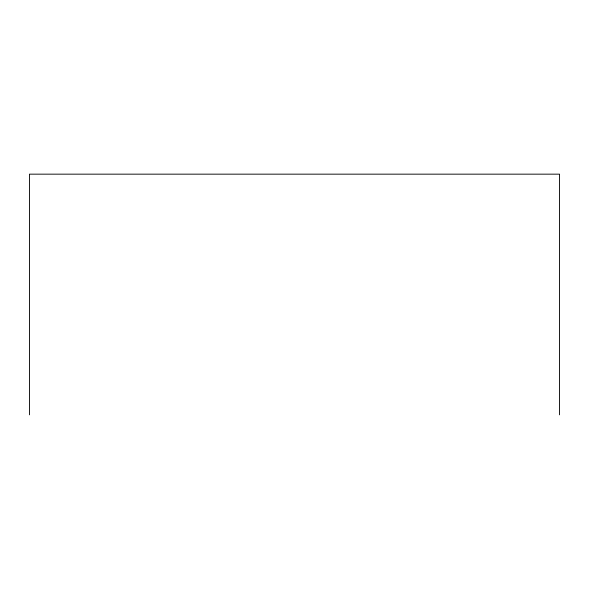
<?xml version="1.0" encoding="UTF-8"?>
<svg xmlns="http://www.w3.org/2000/svg" width="589" height="589" viewBox="0 0 589 589"><rect width="100%" height="100%" fill="white"/><g stroke="black" fill="none" stroke-linecap="round" stroke-linejoin="round"><path stroke-width="0.88" d="M559.55 414.84L559.55 174.16L29.45 174.16L29.45 414.84"/></g></svg>
